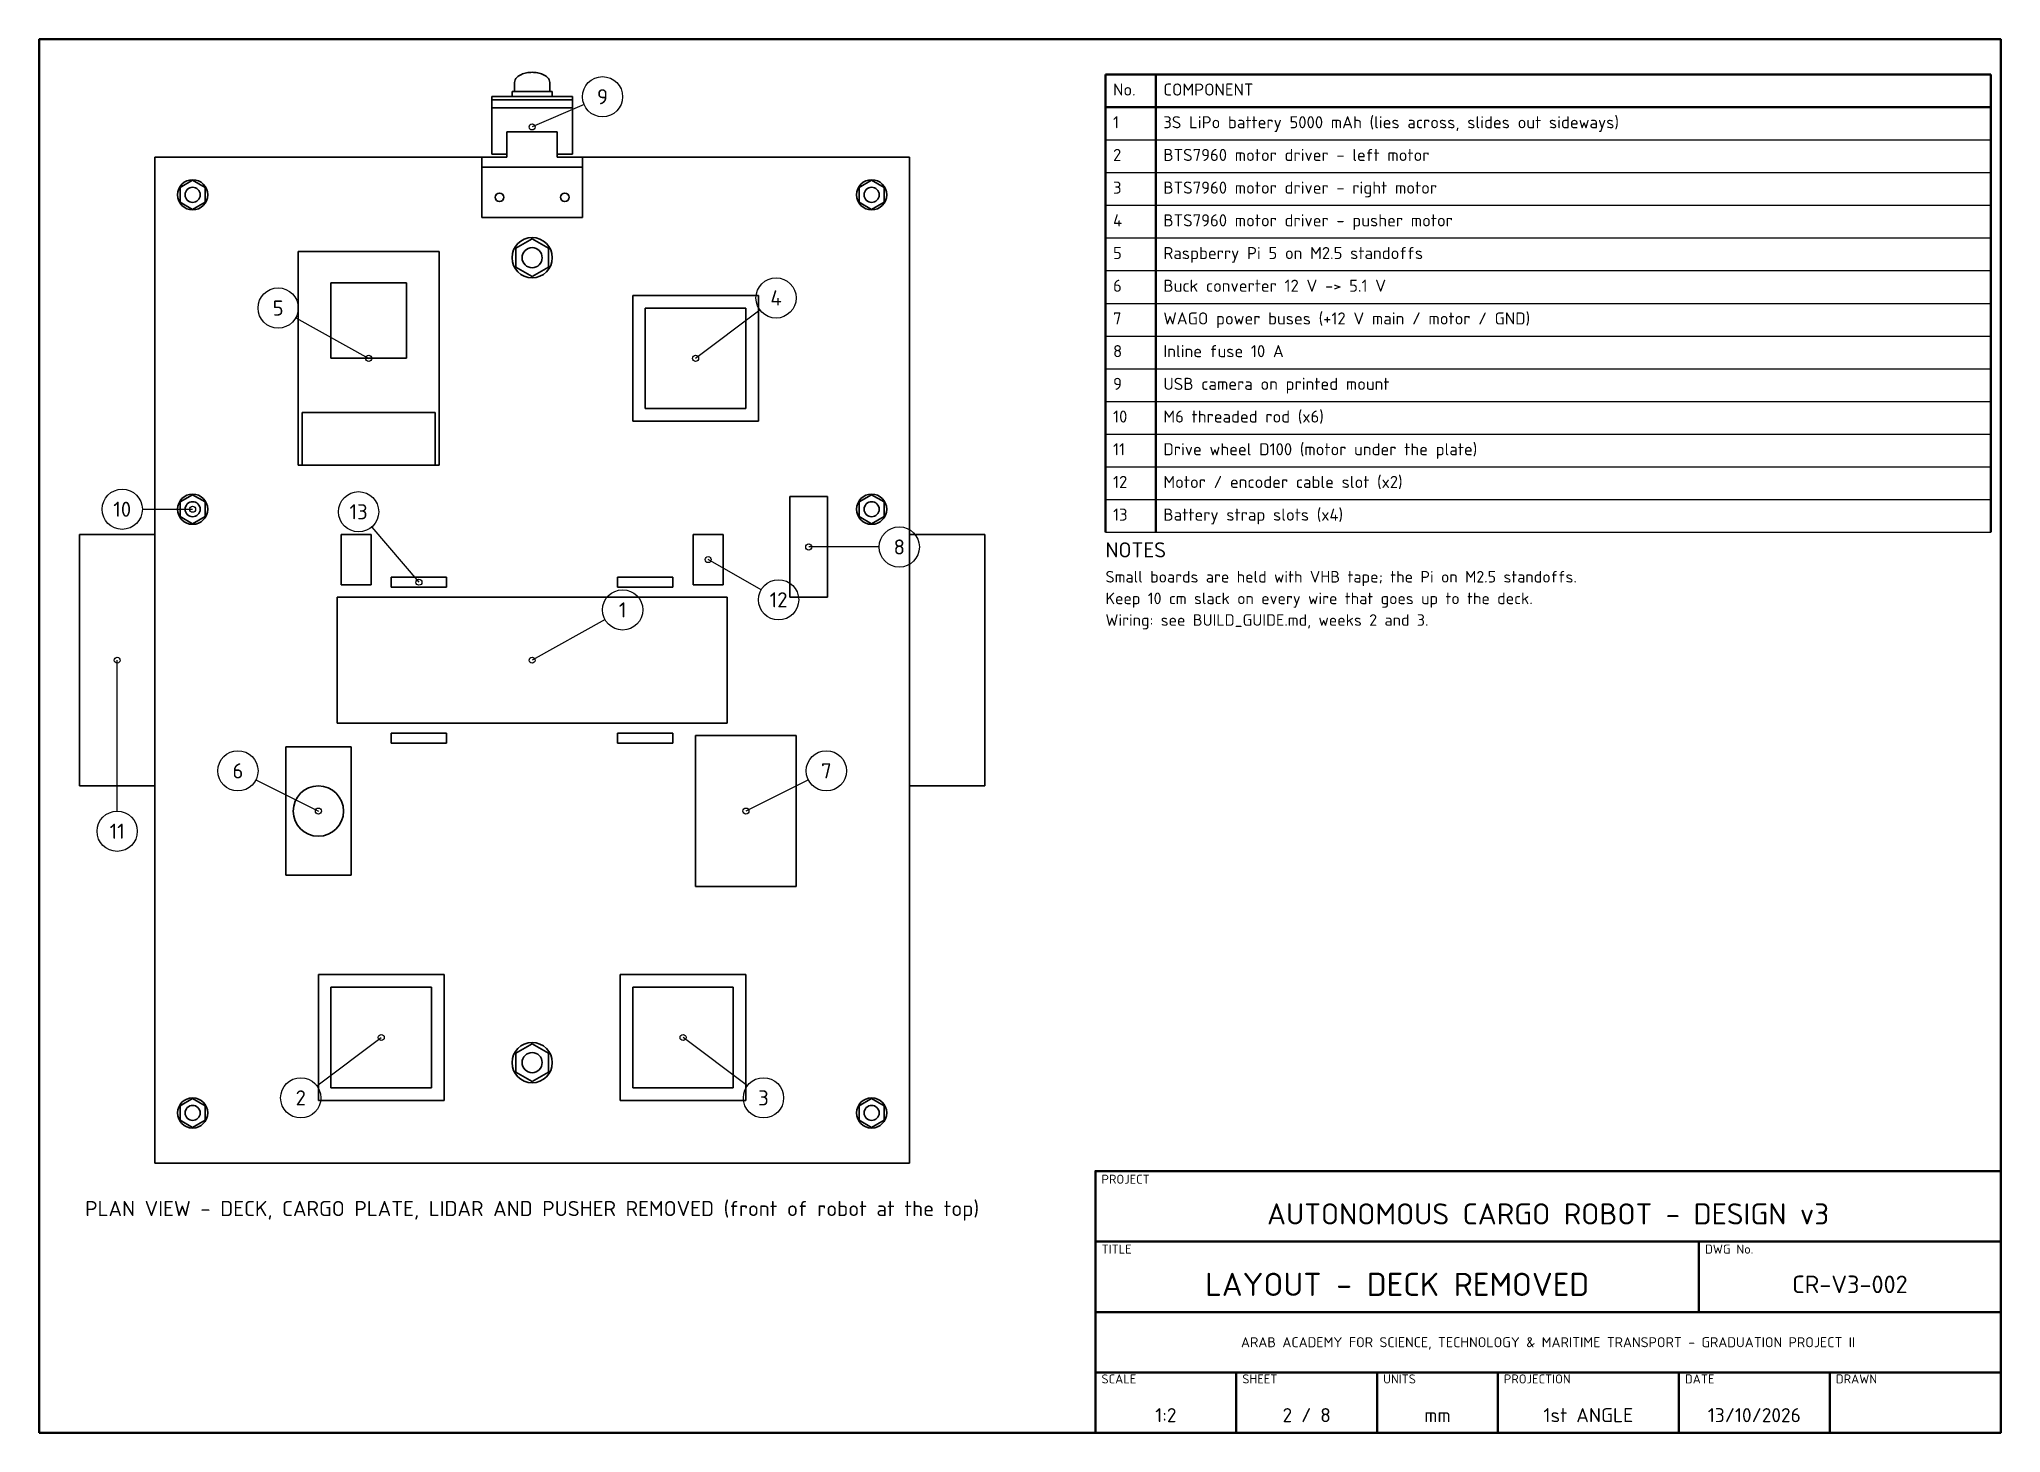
# Paper-space layout '02 LAYOUT (DECK REMOVED)' of a CAD drawing. Header units: millimetres. Extents: x 20 to 410, y 10 to 287.
# The model-space entities are those that its viewports show. They can reach past a viewport. Long polylines and large blocks are cut down to what shows.
import ezdxf
from ezdxf.enums import TextEntityAlignment as Align

# ---------------------------------------------------------------- set-up
doc = ezdxf.new("R2010")
doc.units = ezdxf.units.MM
for name, color, linetype, lineweight in [('2D-VISIBLE', 7, 'Continuous', 35), ('BALLOONS', 7, 'Continuous', 25), ('TEXT', 7, 'Continuous', 25), ('TITLEBLOCK', 7, 'Continuous', 50)]:
    doc.layers.add(name, color=color, linetype=linetype, lineweight=lineweight)
doc.layers.add('VIEWPORTS', color=8, linetype='Continuous', lineweight=13, plot=False)
doc.styles.add('ISO', font='isocpeur.ttf')

msp = doc.modelspace()

# ---------------------------------------------------------------- linework, layer by layer
at = {"layer": '2D-VISIBLE'}
for p, q in [((4499, 259.84), (4499, 256.24)), ((4513, 259.84), (4513, 256.24)), ((4522, 254.27), (4490, 254.27)), ((4490, 252.96), (4490, 254.27)), ((4490, 249.68), (4490, 252.96)), ((4522, 252.96), (4490, 252.96)), ((4522, 252.96), (4490, 252.96)), ((4522, 249.68), (4490, 249.68)), ((4490, 231.33), (4490, 249.68)), ((4498, 254.27), (4498, 256.24)), ((4514, 256.24), (4498, 256.24)), ((4514, 254.27), (4514, 256.24)), ((4522, 252.96), (4522, 254.27)), ((4522, 249.68), (4522, 252.96)), ((4522, 231.33), (4522, 249.68)), ((4516, 240.15), (4496, 240.15)), ((4496, 230.15), (4496, 240.15)), ((4516, 230.15), (4516, 240.15)), ((4356, -169.85), (4356, 230.15)), ((4486, 230.15), (4356, 230.15)), ((4496, 230.15), (4486, 230.15)), ((4486, 226.15), (4486, 230.15)), ((4496, 231.33), (4490, 231.33)), ((4522, 231.33), (4516, 231.33)), ((4526, 230.15), (4516, 230.15)), ((4656, 230.15), (4526, 230.15)), ((4526, 226.15), (4526, 230.15)), ((4656, -169.85), (4656, 230.15)), ((4371, 220.92), (4366, 218.03)), ((4376, 218.03), (4371, 220.92)), ((4486, 206.15), (4486, 226.15)), ((4526, 226.15), (4486, 226.15)), ((4526, 206.15), (4526, 226.15)), ((4641, 220.92), (4636, 218.03)), ((4646, 218.03), (4641, 220.92)), ((4366, 218.03), (4366, 212.26)), ((4366, 212.26), (4371, 209.37)), ((4371, 209.37), (4376, 212.26)), ((4376, 212.26), (4376, 218.03)), ((4636, 218.03), (4636, 212.26)), ((4636, 212.26), (4641, 209.37)), ((4641, 209.37), (4646, 212.26)), ((4646, 212.26), (4646, 218.03)), ((4526, 206.15), (4486, 206.15)), ((4506, 197.65), (4499.5, 193.9)), ((4512.5, 193.9), (4506, 197.65)), ((4469, 192.65), (4413, 192.65)), ((4413, 107.65), (4413, 192.65)), ((4469, 107.65), (4469, 192.65)), ((4499.5, 193.9), (4499.5, 186.39)), ((4512.5, 186.39), (4512.5, 193.9)), ((4456, 180.15), (4426, 180.15)), ((4426, 150.15), (4426, 180.15)), ((4456, 150.15), (4456, 180.15)), ((4499.5, 186.39), (4506, 182.64)), ((4506, 182.64), (4512.5, 186.39)), ((4596, 175.15), (4546, 175.15)), ((4546, 125.15), (4546, 175.15)), ((4596, 125.15), (4596, 175.15)), ((4591, 170.15), (4551, 170.15)), ((4551, 130.15), (4551, 170.15)), ((4591, 130.15), (4591, 170.15)), ((4456, 150.15), (4426, 150.15)), ((4467.5, 128.65), (4414.5, 128.65)), ((4414.5, 107.65), (4414.5, 128.65)), ((4467.5, 107.65), (4467.5, 128.65)), ((4596, 125.15), (4546, 125.15)), ((4591, 130.15), (4551, 130.15)), ((4414.5, 107.65), (4413, 107.65)), ((4467.5, 107.65), (4414.5, 107.65)), ((4469, 107.65), (4467.5, 107.65)), ((4371, 95.92), (4366, 93.03)), ((4376, 93.03), (4371, 95.92)), ((4623.5, 95.15), (4608.5, 95.15)), ((4608.5, 55.15), (4608.5, 95.15)), ((4623.5, 55.15), (4623.5, 95.15)), ((4641, 95.92), (4636, 93.03)), ((4646, 93.03), (4641, 95.92)), ((4366, 93.03), (4366, 87.26)), ((4366, 87.26), (4371, 84.37)), ((4371, 84.37), (4376, 87.26)), ((4376, 87.26), (4376, 93.03)), ((4636, 93.03), (4636, 87.26)), ((4636, 87.26), (4641, 84.37)), ((4641, 84.37), (4646, 87.26)), ((4646, 87.26), (4646, 93.03)), ((4356, 80.15), (4326, 80.15)), ((4442, 80.15), (4430, 80.15)), ((4430, 80.15), (4430, 60.15)), ((4442, 80.15), (4442, 60.15)), ((4582, 80.15), (4570, 80.15)), ((4570, 80.15), (4570, 60.15)), ((4582, 80.15), (4582, 60.15)), ((4686, 80.15), (4656, 80.15)), ((4472, 63.15), (4450, 63.15)), ((4450, 63.15), (4450, 59.15)), ((4472, 63.15), (4472, 59.15)), ((4562, 63.15), (4540, 63.15)), ((4540, 63.15), (4540, 59.15)), ((4562, 63.15), (4562, 59.15)), ((4583.5, 55.15), (4428.5, 55.15)), ((4428.5, 5.15), (4428.5, 55.15)), ((4442, 60.15), (4430, 60.15)), ((4472, 59.15), (4450, 59.15)), ((4562, 59.15), (4540, 59.15)), ((4582, 60.15), (4570, 60.15)), ((4583.5, 5.15), (4583.5, 55.15)), ((4623.5, 55.15), (4608.5, 55.15)), ((4583.5, 5.15), (4428.5, 5.15)), ((4472, 1.15), (4450, 1.15)), ((4450, 1.15), (4450, -2.85)), ((4472, 1.15), (4472, -2.85)), ((4562, 1.15), (4540, 1.15)), ((4540, 1.15), (4540, -2.85)), ((4562, 1.15), (4562, -2.85)), ((4611, 0.15), (4571, 0.15)), ((4571, -59.85), (4571, 0.15)), ((4611, -59.85), (4611, 0.15)), ((4434, -4.35), (4408, -4.35)), ((4408, -55.35), (4408, -4.35)), ((4434, -55.35), (4434, -4.35)), ((4472, -2.85), (4450, -2.85)), ((4562, -2.85), (4540, -2.85)), ((4326, -19.85), (4356, -19.85)), ((4656, -19.85), (4686, -19.85)), ((4434, -55.35), (4408, -55.35)), ((4611, -59.85), (4571, -59.85)), ((4471, -94.85), (4421, -94.85)), ((4421, -144.85), (4421, -94.85)), ((4466, -99.85), (4426, -99.85)), ((4426, -139.85), (4426, -99.85)), ((4466, -139.85), (4466, -99.85)), ((4471, -144.85), (4471, -94.85)), ((4591, -94.85), (4541, -94.85)), ((4541, -144.85), (4541, -94.85)), ((4586, -99.85), (4546, -99.85)), ((4546, -139.85), (4546, -99.85)), ((4586, -139.85), (4586, -99.85)), ((4591, -144.85), (4591, -94.85)), ((4506, -122.35), (4499.5, -126.1)), ((4512.5, -126.1), (4506, -122.35)), ((4499.5, -126.1), (4499.5, -133.61)), ((4512.5, -133.61), (4512.5, -126.1)), ((4466, -139.85), (4426, -139.85)), ((4499.5, -133.61), (4506, -137.36)), ((4506, -137.36), (4512.5, -133.61)), ((4586, -139.85), (4546, -139.85)), ((4371, -144.08), (4366, -146.97)), ((4366, -146.97), (4366, -152.74)), ((4376, -146.97), (4371, -144.08)), ((4376, -152.74), (4376, -146.97)), ((4471, -144.85), (4421, -144.85)), ((4591, -144.85), (4541, -144.85)), ((4641, -144.08), (4636, -146.97)), ((4636, -146.97), (4636, -152.74)), ((4646, -146.97), (4641, -144.08)), ((4646, -152.74), (4646, -146.97)), ((4366, -152.74), (4371, -155.63)), ((4371, -155.63), (4376, -152.74)), ((4636, -152.74), (4641, -155.63)), ((4641, -155.63), (4646, -152.74)), ((4656, -169.85), (4356, -169.85))]:
    msp.add_line(p, q, dxfattribs=at)
for points in [[(4499, 259.84), (4499.06, 260.38), (4499.25, 260.9), (4499.53, 261.37), (4499.89, 261.8), (4500.29, 262.17), (4500.74, 262.49), (4501.21, 262.77), (4501.71, 263.01), (4502.22, 263.22), (4502.74, 263.39), (4503.27, 263.54), (4503.81, 263.65), (4504.35, 263.74), (4504.9, 263.8), (4505.45, 263.84), (4506, 263.85), (4506.55, 263.84), (4507.1, 263.8), (4507.65, 263.74), (4508.19, 263.65), (4508.73, 263.54), (4509.26, 263.39), (4509.78, 263.22), (4510.29, 263.01), (4510.79, 262.77), (4511.26, 262.49), (4511.71, 262.17), (4512.11, 261.8), (4512.47, 261.37), (4512.75, 260.9), (4512.94, 260.38), (4513, 259.84)], [(4326, -19.85), (4326, -16.73), (4326, -13.6), (4326, -10.48), (4326, -7.35), (4326, -4.23), (4326, -1.1), (4326, 2.02), (4326, 5.15), (4326, 8.27), (4326, 11.4), (4326, 14.52), (4326, 17.65), (4326, 20.77), (4326, 23.9), (4326, 27.02), (4326, 30.15), (4326, 33.27), (4326, 36.4), (4326, 39.52), (4326, 42.65), (4326, 45.77), (4326, 48.9), (4326, 52.02), (4326, 55.15), (4326, 58.27), (4326, 61.4), (4326, 64.52), (4326, 67.65), (4326, 70.77), (4326, 73.9), (4326, 77.02), (4326, 80.15)], [(4356, -19.85), (4356, -16.73), (4356, -13.6), (4356, -10.48), (4356, -7.35), (4356, -4.23), (4356, -1.1), (4356, 2.02), (4356, 5.15), (4356, 8.27), (4356, 11.4), (4356, 14.52), (4356, 17.65), (4356, 20.77), (4356, 23.9), (4356, 27.02), (4356, 30.15), (4356, 33.27), (4356, 36.4), (4356, 39.52), (4356, 42.65), (4356, 45.77), (4356, 48.9), (4356, 52.02), (4356, 55.15), (4356, 58.27), (4356, 61.4), (4356, 64.52), (4356, 67.65), (4356, 70.77), (4356, 73.9), (4356, 77.02), (4356, 80.15)], [(4656, -19.85), (4656, -16.73), (4656, -13.6), (4656, -10.48), (4656, -7.35), (4656, -4.23), (4656, -1.1), (4656, 2.02), (4656, 5.15), (4656, 8.27), (4656, 11.4), (4656, 14.52), (4656, 17.65), (4656, 20.77), (4656, 23.9), (4656, 27.02), (4656, 30.15), (4656, 33.27), (4656, 36.4), (4656, 39.52), (4656, 42.65), (4656, 45.77), (4656, 48.9), (4656, 52.02), (4656, 55.15), (4656, 58.27), (4656, 61.4), (4656, 64.52), (4656, 67.65), (4656, 70.77), (4656, 73.9), (4656, 77.02), (4656, 80.15)], [(4686, -19.85), (4686, -16.73), (4686, -13.6), (4686, -10.48), (4686, -7.35), (4686, -4.23), (4686, -1.1), (4686, 2.02), (4686, 5.15), (4686, 8.27), (4686, 11.4), (4686, 14.52), (4686, 17.65), (4686, 20.77), (4686, 23.9), (4686, 27.02), (4686, 30.15), (4686, 33.27), (4686, 36.4), (4686, 39.52), (4686, 42.65), (4686, 45.77), (4686, 48.9), (4686, 52.02), (4686, 55.15), (4686, 58.27), (4686, 61.4), (4686, 64.52), (4686, 67.65), (4686, 70.77), (4686, 73.9), (4686, 77.02), (4686, 80.15)]]:
    msp.add_lwpolyline(points, dxfattribs=at)
for centre, radius in [((4371, 215.15), 6), ((4641, 215.15), 6), ((4371, 215.15), 3), ((4493, 214.15), 1.7), ((4519, 214.15), 1.7), ((4641, 215.15), 3), ((4506, 190.15), 8), ((4506, 190.15), 4), ((4371, 90.15), 6), ((4641, 90.15), 6), ((4371, 90.15), 3), ((4641, 90.15), 3), ((4421, -29.85), 10), ((4506, -129.85), 8), ((4506, -129.85), 4), ((4371, -149.85), 6), ((4371, -149.85), 3), ((4641, -149.85), 6), ((4641, -149.85), 3)]:
    msp.add_circle(centre, radius, dxfattribs=at)

psp = doc.layouts.new('02 LAYOUT (DECK REMOVED)')

# ---------------------------------------------------------------- linework, layer by layer
at = {"layer": 'BALLOONS'}
for p, q in [((128.32, 274), (118, 269.57)), ((71, 231.63), (85.5, 223.57)), ((163.3, 233.17), (150.5, 223.57)), ((40.5, 193.57), (50.5, 193.57)), ((86.1, 190.04), (95.5, 179.07)), ((163.53, 177.56), (153, 183.57)), ((187, 186.07), (173, 186.07)), ((132.5, 171.63), (118, 163.57)), ((35.5, 133.57), (35.5, 163.57)), ((63.08, 139.78), (75.5, 133.57)), ((172.92, 139.78), (160.5, 133.57)), ((75.2, 78.97), (88, 88.57)), ((160.8, 78.97), (148, 88.57))]:
    psp.add_line(p, q, dxfattribs=at)
for centre, radius in [((132, 275.57), 4), ((118, 269.57), 0.6), ((166.5, 235.57), 4), ((67.5, 233.57), 4), ((85.5, 223.57), 0.6), ((150.5, 223.57), 0.6), ((36.5, 193.57), 4), ((83.5, 193.07), 4), ((50.5, 193.57), 0.6), ((191, 186.07), 4), ((153, 183.57), 0.6), ((173, 186.07), 0.6), ((95.5, 179.07), 0.6), ((167, 175.57), 4), ((136, 173.57), 4), ((35.5, 163.57), 0.6), ((118, 163.57), 0.6), ((59.5, 141.57), 4), ((176.5, 141.57), 4), ((35.5, 129.57), 4), ((75.5, 133.57), 0.6), ((160.5, 133.57), 0.6), ((88, 88.57), 0.6), ((148, 88.57), 0.6), ((72, 76.57), 4), ((164, 76.57), 4)]:
    psp.add_circle(centre, radius, dxfattribs=at)
at = {"layer": 'TEXT'}
for p, q in [((232, 267), (408, 267)), ((232, 260.5), (408, 260.5)), ((232, 254), (408, 254)), ((232, 247.5), (408, 247.5)), ((232, 241), (408, 241)), ((232, 234.5), (408, 234.5)), ((232, 228), (408, 228)), ((232, 221.5), (408, 221.5)), ((232, 215), (408, 215)), ((232, 208.5), (408, 208.5)), ((232, 202), (408, 202)), ((232, 195.5), (408, 195.5)), ((232, 189), (408, 189))]:
    psp.add_line(p, q, dxfattribs=at)
at = {"layer": 'TITLEBLOCK'}
for p, q in [((232, 280), (408, 280)), ((232, 280), (232, 189)), ((242, 280), (242, 189)), ((408, 280), (408, 189)), ((232, 273.5), (408, 273.5)), ((230, 48), (410, 48)), ((350, 34), (350, 48)), ((230, 34), (410, 34)), ((230, 22), (410, 22)), ((258, 10), (258, 22)), ((286, 10), (286, 22)), ((310, 10), (310, 22)), ((346, 10), (346, 22)), ((376, 10), (376, 22))]:
    psp.add_line(p, q, dxfattribs=at)
for points in [[(20, 10), (410, 10), (410, 287), (20, 287)], [(230, 10), (410, 10), (410, 62), (230, 62)]]:
    psp.add_lwpolyline(points, close=True, dxfattribs=at)

# ---------------------------------------------------------------- texts
at = {"layer": 'BALLOONS', "style": 'ISO'}
for s, p in [('9', (132, 275.57)), ('5', (67.5, 233.57)), ('4', (166.5, 235.57)), ('10', (36.5, 193.57)), ('13', (83.5, 193.07)), ('8', (191, 186.07)), ('12', (167, 175.57)), ('1', (136, 173.57)), ('6', (59.5, 141.57)), ('7', (176.5, 141.57)), ('11', (35.5, 129.57)), ('2', (72, 76.57)), ('3', (164, 76.57))]:
    psp.add_text(s, height=3, dxfattribs=at).set_placement(p, align=Align.MIDDLE_CENTER)
at = {"layer": 'TEXT', "style": 'ISO'}
for s, height, p in [('No.', 2.4, (233.5, 275.8)), ('COMPONENT', 2.4, (243.5, 275.8)), ('1', 2.4, (233.5, 269.3)), ('3S LiPo battery 5000 mAh (lies across, slides out sideways)', 2.4, (243.5, 269.3)), ('2', 2.4, (233.5, 262.8)), ('BTS7960 motor driver - left motor', 2.4, (243.5, 262.8)), ('3', 2.4, (233.5, 256.3)), ('BTS7960 motor driver - right motor', 2.4, (243.5, 256.3)), ('4', 2.4, (233.5, 249.8)), ('BTS7960 motor driver - pusher motor', 2.4, (243.5, 249.8)), ('5', 2.4, (233.5, 243.3)), ('Raspberry Pi 5 on M2.5 standoffs', 2.4, (243.5, 243.3)), ('6', 2.4, (233.5, 236.8)), ('Buck converter 12 V -> 5.1 V', 2.4, (243.5, 236.8)), ('7', 2.4, (233.5, 230.3)), ('WAGO power buses (+12 V main / motor / GND)', 2.4, (243.5, 230.3)), ('8', 2.4, (233.5, 223.8)), ('Inline fuse 10 A', 2.4, (243.5, 223.8)), ('9', 2.4, (233.5, 217.3)), ('USB camera on printed mount', 2.4, (243.5, 217.3)), ('10', 2.4, (233.5, 210.8)), ('M6 threaded rod (x6)', 2.4, (243.5, 210.8)), ('11', 2.4, (233.5, 204.3)), ('Drive wheel D100 (motor under the plate)', 2.4, (243.5, 204.3)), ('12', 2.4, (233.5, 197.8)), ('Motor / encoder cable slot (x2)', 2.4, (243.5, 197.8)), ('13', 2.4, (233.5, 191.3)), ('Battery strap slots (x4)', 2.4, (243.5, 191.3)), ('NOTES', 3, (232, 184)), ('Small boards are held with VHB tape; the Pi on M2.5 standoffs.', 2.3, (232, 179)), ('Keep 10 cm slack on every wire that goes up to the deck.', 2.3, (232, 174.7)), ('Wiring: see BUILD_GUIDE.md, weeks 2 and 3.', 2.3, (232, 170.4)), ('PROJECT', 1.8, (231.2, 59.5)), ('TITLE', 1.8, (231.2, 45.6)), ('DWG No.', 1.8, (351.2, 45.6)), ('SCALE', 1.8, (231.2, 19.8)), ('SHEET', 1.8, (259.2, 19.8)), ('UNITS', 1.8, (287.2, 19.8)), ('PROJECTION', 1.8, (311.2, 19.8)), ('DATE', 1.8, (347.2, 19.8)), ('DRAWN', 1.8, (377.2, 19.8))]:
    psp.add_text(s, height=height, dxfattribs=at).set_placement(p)
for s, height, p in [('PLAN VIEW - DECK, CARGO PLATE, LIDAR AND PUSHER REMOVED (front of robot at the top)', 3, (118, 54.57)), ('AUTONOMOUS CARGO ROBOT - DESIGN v3', 4.2, (320, 53.5)), ('LAYOUT - DECK REMOVED', 4.6, (290, 39.5)), ('CR-V3-002', 3.5, (380, 39.5)), ('ARAB ACADEMY FOR SCIENCE, TECHNOLOGY & MARITIME TRANSPORT - GRADUATION PROJECT II', 2, (320, 28)), ('1:2', 2.8, (244, 13.5)), ('2 / 8', 2.8, (272, 13.5)), ('mm', 2.8, (298, 13.5)), ('1st ANGLE', 2.8, (328, 13.5)), ('13/10/2026', 2.8, (361, 13.5))]:
    psp.add_text(s, height=height, dxfattribs=at).set_placement(p, align=Align.MIDDLE_CENTER)

# ---------------------------------------------------------------- viewports
at = {"layer": 'VIEWPORTS'}
psp.add_viewport(center=(215, 148.5), size=(390, 277), view_center_point=(4700, 0), view_height=554, dxfattribs=at)

doc.saveas('drawing.dxf')
